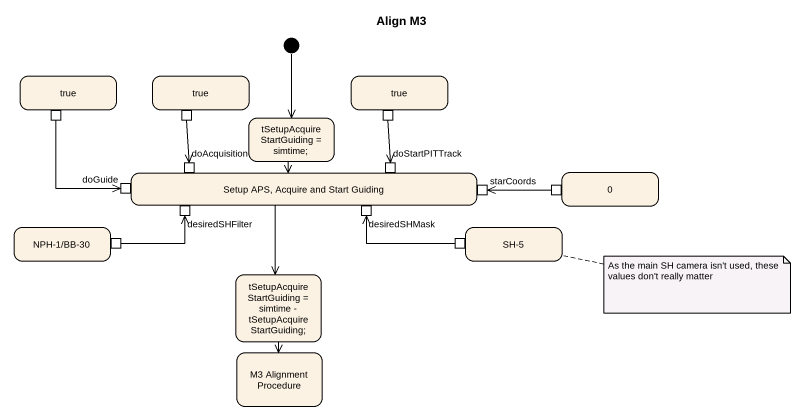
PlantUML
@startuml
title Align M3
hide empty description
state true {
  state pin1 <<outputPin>>
}
state "true" as true_2 {
  state pin2 <<outputPin>>
}
state "true" as true_3 {
  state pin3 <<outputPin>>
}
state "tSetupAcquireStartGuiding = simtime;" as tSetupAcquireStartGuiding
state "Setup APS, Acquire and Start Guiding" as Setup_APS_Acquire_and_Start {
  state doGuide <<inputPin>>
  state doAcquisition <<inputPin>>
  state doStartPITTrack <<inputPin>>
  state starCoords <<inputPin>>
  state desiredSHFilter <<inputPin>>
  state desiredSHMask <<inputPin>>
}
state "0" as s0 {
  state pin4 <<outputPin>>
}
state "NPH-1/BB-30" as NPH_1_BB_30 {
  state pin5 <<outputPin>>
}
state "SH-5" as SH_5 {
  state pin6 <<outputPin>>
}
state "tSetupAcquireStartGuiding = simtime - tSetupAcquireStartGuiding;" as tSetupAcquireStartGuiding_2
state "M3 Alignment Procedure" as M3_Alignment_Procedure
[*] --> tSetupAcquireStartGuiding
pin1 --> doGuide
pin2 --> doAcquisition
pin3 --> doStartPITTrack
tSetupAcquireStartGuiding --> Setup_APS_Acquire_and_Start
Setup_APS_Acquire_and_Start --> tSetupAcquireStartGuiding_2
pin4 -left-> starCoords
pin5 -right-> desiredSHFilter
pin6 -left-> desiredSHMask
tSetupAcquireStartGuiding_2 --> M3_Alignment_Procedure
note right of SH_5 : As the main SH camera isn't used, these values don't really matter
@enduml
